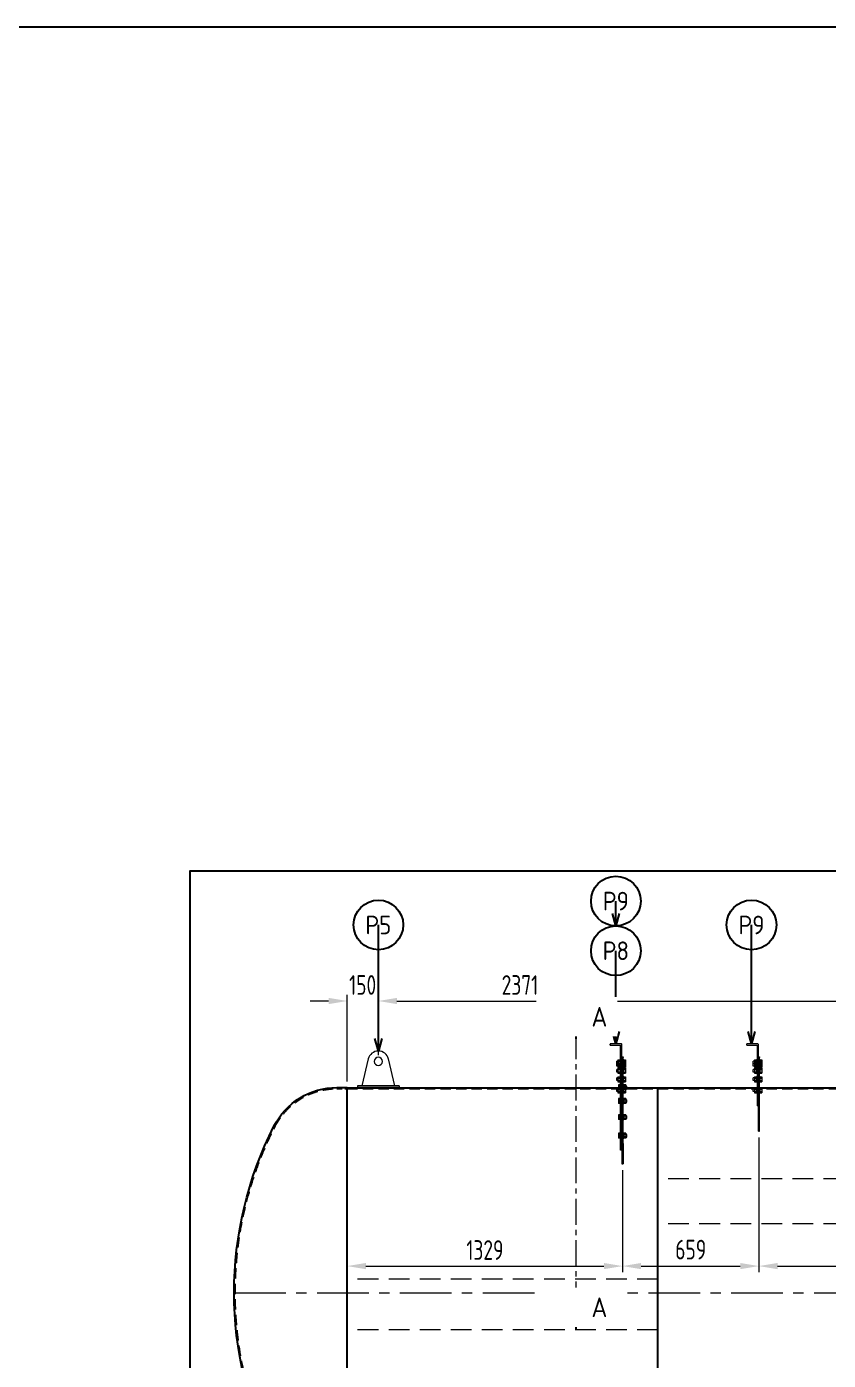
# Model space of a CAD drawing. Header units: millimetres. Extents: x -46397 to 283259, y -8690 to 23983.
# Drawn here: x 69281 to 73152, y 5397 to 11841 of the extents above; entities that cross this region are included whole.
import ezdxf
from ezdxf import colors
from ezdxf.entities.mleader import LeaderData, LeaderLine
from ezdxf.enums import TextEntityAlignment as Align
from ezdxf.math import Vec2, Vec3

# ---------------------------------------------------------------- set-up
doc = ezdxf.new("R2010")
doc.units = ezdxf.units.MM
for name, pattern in [('CENTER', [2, 1.25, -0.25, 0.25, -0.25]), ('HIDDEN', [0.375, 0.25, -0.125]), ('HIDDENX2', [0.75, 0.5, -0.25])]:
    doc.linetypes.add(name, pattern=pattern)
doc.layers.get('Defpoints').update_dxf_attribs({"lineweight": 0})
for name, color, linetype, lineweight in [('0-Dim', 7, 'Continuous', 0), ('0.01.ĐẬM', 3, 'Continuous', 25), ('CHUAN DUONG TAM', 1, 'CENTER', 0), ('CHUAN NET KHUAT', 4, 'HIDDEN', 0), ('Dtext', 255, 'Continuous', 20), ('DUONGCHINH', 7, 'Continuous', 25), ('DUONGTAM', 1, 'CENTER', 0), ('Long_AM_Visible', 30, 'Continuous', 25), ('PHANTOM 2', 8, 'Continuous', 0), ('Standard', 7, 'Continuous', 0)]:
    doc.layers.add(name, color=color, linetype=linetype, lineweight=lineweight)
doc.styles.add('0130', font='times.ttf', dxfattribs={"height": 1.5})
doc.styles.add('Chu va so', font='arial.ttf')
doc.styles.add('GHI CHÚ 1', font='isocp_IV25.ttf', dxfattribs={"width": 0.8})
doc.styles.add('Long_Text', font='isocp.shx', dxfattribs={"width": 0.7})
doc.styles.get("Standard").update_dxf_attribs({"font": 'isocp.shx', "width": 0.8})
doc.styles.add('TCVN', font='arial.ttf')
doc.dimstyles.new('1-30SCALE', dxfattribs={"dimtxt": 75, "dimasz": 75, "dimexe": 37.5, "dimexo": 30, "dimgap": 30, "dimtad": 1, "dimtoh": 1, "dimdec": 0, "dimdsep": 46, "dimtxsty": 'GHI CHÚ 1', "dimcen": 0.09, "dimclrd": 256, "dimclre": 256, "dimclrt": 2, "dimadec": 0, "dimazin": 0, "dimtfac": 1, "dimtdec": 0, "dimtofl": 0, "dimtmove": 0, "dimatfit": 3, "dimfxl": 1, "dimlwd": 0, "dimlwe": 0, "dimarcsym": 0})
doc.dimstyles.new('3.DÔN 30mm', dxfattribs={"dimtxt": 30, "dimasz": 10, "dimexe": 5, "dimexo": 5, "dimgap": 5, "dimtad": 1, "dimtoh": 1, "dimdec": 0, "dimtxsty": 'Standard', "dimcen": 20, "dimclrd": 42, "dimclre": 42, "dimclrt": 1, "dimadec": 0, "dimazin": 0, "dimtfac": 1, "dimtdec": 0, "dimtmove": 0, "dimatfit": 3, "dimfxl": 1, "dimlwd": 5, "dimlwe": 5, "dimarcsym": 1})

# ---------------------------------------------------------------- blocks, each defined once
blk = doc.blocks.new('A$Cb6d5b212')
at = {"color": 2, "linetype": 'Continuous', "lineweight": 0, "ltscale": 10, "extrusion": (2.28848e-17, 1, 0)}
blk.add_line((-1500, -990), (-1500, 990), dxfattribs=at)
at = {"layer": 'CHUAN NET KHUAT', "color": 3, "linetype": 'HIDDENX2', "lineweight": 0, "ltscale": 50, "extrusion": (2.28848e-17, 1, 0)}
blk.add_line((-3050, 985), (-3000, 985), dxfattribs=at)
at = {"layer": 'CHUAN NET KHUAT', "color": 3, "linetype": 'HIDDENX2', "lineweight": 0, "ltscale": 100, "extrusion": (2.28848e-17, 1, 0)}
for p, q in [((-3000, 985), (-1500, 985)), ((-1500, 985), (0, 985))]:
    blk.add_line(p, q, dxfattribs=at)
at = {"layer": 'CHUAN NET KHUAT', "color": 3, "linetype": 'HIDDENX2', "lineweight": 0, "ltscale": 200}
for p, q in [((0, 550.6), (-1500, 550.6)), ((0, 332), (-1500, 332))]:
    blk.add_line(p, q, dxfattribs=at)
at = {"layer": 'CHUAN NET KHUAT', "color": 4, "linetype": 'HIDDENX2', "lineweight": 0, "ltscale": 200}
for p, q in [((-1500, 65.4), (-3000, 65.4)), ((-1500, -178.9), (-3000, -178.9))]:
    blk.add_line(p, q, dxfattribs=at)
at = {"layer": 'CHUAN NET KHUAT', "color": 3, "linetype": 'HIDDENX2', "lineweight": 0, "ltscale": 100, "extrusion": (0, 0, -1)}
for centre, radius, start, end in [((3050, 650.1), 334.9, 26.87559, 90), ((1767.2, 0), 1773, 333.12441, 26.87559)]:
    blk.add_arc(centre, radius, start, end, dxfattribs=at)
at = {"layer": 'DUONGCHINH', "color": 2, "ltscale": 10, "extrusion": (2.28848e-17, 1, 0)}
for p, q in [((-3050, 991), (-3000, 991)), ((-3000, -991), (-3000, 991)), ((-3000, 990), (-1500, 990)), ((-1500, -990), (-1500, 990)), ((-1500, 990), (0, 990))]:
    blk.add_line(p, q, dxfattribs=at)
at = {"layer": 'DUONGCHINH', "color": 2, "ltscale": 10, "extrusion": (0, 0, -1)}
for centre, radius, start, end in [((3050, 650.1), 340.9, 26.87559, 90), ((1767.2, 0), 1779, 333.12441, 26.87559)]:
    blk.add_arc(centre, radius, start, end, dxfattribs=at)
at = {"layer": 'DUONGTAM', "ltscale": 200}
blk.add_line((-3546.2, 0), (3546.2, 0), dxfattribs=at)
blk = doc.blocks.new('A$Cd98a78a3')
at = {"color": 7, "linetype": 'Continuous', "lineweight": 0, "ltscale": 10, "extrusion": (-2.28848e-17, 1, 0)}
for p, q in [((-1730, 1202), (-1730, 1196)), ((-1676.1, 1202), (-1730, 1202)), ((-1730, 1196), (-1682.1, 1196)), ((-1680.1, 1151.8), (-1680.1, 1194)), ((-1674.1, 1151.8), (-1674.1, 1200)), ((-1071, 1196), (-1071, 1202)), ((-1017, 1202), (-1071, 1202)), ((-1071, 1196), (-1023, 1196)), ((-1021, 1194), (-1021, 1086.3)), ((-1015, 1086.3), (-1015, 1200)), ((-1680.1, 688), (-1680.1, 1151.8)), ((-1674.1, 1151.8), (-1680.1, 1151.8)), ((-1674.1, 688), (-1674.1, 1151.8)), ((-1039.3, 1107.4), (-1039.3, 1119.4)), ((-1034, 1119.4), (-1039.3, 1119.4)), ((-1034, 1107.4), (-1039.3, 1107.4)), ((-1039.3, 1093.7), (-1039.3, 1105.7)), ((-1034, 1105.7), (-1039.3, 1105.7)), ((-1034, 1125.3), (-1034, 1119.4)), ((-1034, 1125.3), (-1024, 1125.3)), ((-1034, 1119.4), (-1034, 1107.4)), ((-1034, 1119.4), (-1024, 1119.4)), ((-1034, 1107.4), (-1034, 1101.4)), ((-1034, 1107.4), (-1024, 1107.4)), ((-1034, 1101.4), (-1034, 1093.7)), ((-1034, 1101.4), (-1024, 1101.4)), ((-1024, 1125.4), (-1024, 1101.4)), ((-1021, 1125.4), (-1024, 1125.4)), ((-1024, 1101.4), (-1024, 1087.7)), ((-1021, 1101.4), (-1024, 1101.4)), ((-1015, 1140), (-1009, 1140)), ((-1015, 985.9), (-1015, 1136.4)), ((-1015, 1136.4), (-1009, 1136.4)), ((-1009, 1140), (-1009, 1136.4)), ((-1009, 985.9), (-1009, 1136.4)), ((-1006, 1125.4), (-1009, 1125.4)), ((-1006, 1101.4), (-1009, 1101.4)), ((-1006, 1101.4), (-1006, 1125.4)), ((-1006, 1125.3), (-998, 1125.3)), ((-1006, 1119.4), (-998, 1119.4)), ((-1006, 1107.4), (-998, 1107.4)), ((-1006, 1087.7), (-1006, 1101.4)), ((-1006, 1101.4), (-998, 1101.4)), ((-998, 1125.3), (-998, 1119.4)), ((-998, 1119.4), (-998, 1107.4)), ((-998, 1107.4), (-998, 1101.4)), ((-998, 1101.4), (-998, 1093.7)), ((-1674.1, 1036.6), (-1668.1, 1036.6)), ((-1668.1, 720.7), (-1668.1, 1036.6)), ((-1034, 1093.7), (-1039.3, 1093.7)), ((-1039.3, 1066.2), (-1039.3, 1078.2)), ((-1034, 1078.2), (-1039.3, 1078.2)), ((-1034, 1066.2), (-1039.3, 1066.2)), ((-1039.3, 1025.3), (-1039.3, 1037.3)), ((-1034, 1037.3), (-1039.3, 1037.3)), ((-1034, 1093.7), (-1034, 1087.7)), ((-1034, 1093.7), (-1024, 1093.7)), ((-1034, 1087.7), (-1024, 1087.7)), ((-1034, 1084.2), (-1034, 1078.2)), ((-1034, 1084.2), (-1024, 1084.2)), ((-1034, 1078.2), (-1034, 1066.2)), ((-1034, 1078.2), (-1024, 1078.2)), ((-1034, 1066.2), (-1034, 1060.3)), ((-1034, 1066.2), (-1024, 1066.2)), ((-1034, 1060.3), (-1024, 1060.3)), ((-1034, 1043.2), (-1034, 1037.2)), ((-1034, 1043.2), (-1024, 1043.2)), ((-1034, 1037.2), (-1034, 1025.3)), ((-1034, 1037.2), (-1024, 1037.2)), ((-1021, 1087.7), (-1024, 1087.7)), ((-1024, 1084.2), (-1024, 1060.2)), ((-1021, 1084.2), (-1024, 1084.2)), ((-1021, 1060.2), (-1024, 1060.2)), ((-1024, 1043.3), (-1024, 1019.3)), ((-1021, 1043.3), (-1024, 1043.3)), ((-1021, 1086.3), (-1021, 903.3)), ((-1015, 1086.3), (-1021, 1086.3)), ((-1006, 1087.7), (-1009, 1087.7)), ((-1006, 1084.2), (-1009, 1084.2)), ((-1006, 1060.2), (-1009, 1060.2)), ((-1006, 1043.3), (-1009, 1043.3)), ((-1006, 1093.7), (-998, 1093.7)), ((-1006, 1087.7), (-998, 1087.7)), ((-1006, 1060.2), (-1006, 1084.2)), ((-1006, 1084.2), (-998, 1084.2)), ((-1006, 1078.2), (-998, 1078.2)), ((-1006, 1066.2), (-998, 1066.2)), ((-1006, 1060.3), (-998, 1060.3)), ((-1006, 1019.3), (-1006, 1043.3)), ((-1006, 1043.2), (-998, 1043.2)), ((-1006, 1037.2), (-998, 1037.2)), ((-998, 1093.7), (-998, 1087.7)), ((-998, 1084.2), (-998, 1078.2)), ((-998, 1078.2), (-998, 1066.2)), ((-998, 1066.2), (-998, 1060.3)), ((-998, 1043.2), (-998, 1037.2)), ((-998, 1037.2), (-998, 1025.3)), ((-1691.1, 1004.5), (-1691.1, 998.5)), ((-1683.1, 1004.5), (-1691.1, 1004.5)), ((-1691.1, 998.5), (-1691.1, 986.6)), ((-1683.1, 998.5), (-1691.1, 998.5)), ((-1691.1, 986.6), (-1691.1, 980.6)), ((-1683.1, 986.6), (-1691.1, 986.6)), ((-1683.1, 980.6), (-1691.1, 980.6)), ((-1683.1, 980.5), (-1683.1, 1004.5)), ((-1683.1, 1004.5), (-1680.1, 1004.5)), ((-1683.1, 980.5), (-1680.1, 980.5)), ((-1668.1, 1004.5), (-1665.1, 1004.5)), ((-1668.1, 980.5), (-1665.1, 980.5)), ((-1655.1, 1004.5), (-1665.1, 1004.5)), ((-1665.1, 1004.5), (-1665.1, 980.5)), ((-1655.1, 998.5), (-1665.1, 998.5)), ((-1655.1, 986.6), (-1665.1, 986.6)), ((-1655.1, 980.6), (-1665.1, 980.6)), ((-1655.1, 1004.5), (-1655.1, 998.5)), ((-1655.1, 998.5), (-1655.1, 986.6)), ((-1655.1, 998.5), (-1650.1, 998.5)), ((-1655.1, 986.6), (-1655.1, 980.6)), ((-1655.1, 986.5), (-1650.1, 986.5)), ((-1650.1, 986.5), (-1650.1, 998.5)), ((-1034, 1025.3), (-1039.3, 1025.3)), ((-1039.3, 971.3), (-1039.3, 983.3)), ((-1034, 983.3), (-1039.3, 983.3)), ((-1034, 971.3), (-1039.3, 971.3)), ((-1034, 1025.3), (-1034, 1019.3)), ((-1034, 1025.3), (-1024, 1025.3)), ((-1034, 1019.3), (-1024, 1019.3)), ((-1034, 989.3), (-1034, 983.3)), ((-1034, 989.3), (-1024, 989.3)), ((-1034, 983.3), (-1034, 971.4)), ((-1034, 983.3), (-1024, 983.3)), ((-1034, 971.4), (-1034, 965.4)), ((-1034, 971.4), (-1024, 971.4)), ((-1021, 1019.3), (-1024, 1019.3)), ((-1024, 989.3), (-1024, 965.3)), ((-1021, 989.3), (-1024, 989.3)), ((-1015, 985.9), (-1009, 985.9)), ((-1015, 779.7), (-1015, 985.9)), ((-1006, 1019.3), (-1009, 1019.3)), ((-1006, 989.3), (-1009, 989.3)), ((-1009, 779.7), (-1009, 985.9)), ((-1006, 1025.3), (-998, 1025.3)), ((-1006, 1019.3), (-998, 1019.3)), ((-1006, 965.3), (-1006, 989.3)), ((-1006, 989.3), (-998, 989.3)), ((-1006, 983.3), (-998, 983.3)), ((-1006, 971.4), (-998, 971.4)), ((-998, 1025.3), (-998, 1019.3)), ((-998, 989.3), (-998, 983.3)), ((-998, 983.3), (-998, 971.4)), ((-998, 971.4), (-998, 965.4)), ((-1691.1, 938.4), (-1691.1, 932.4)), ((-1683.1, 938.4), (-1691.1, 938.4)), ((-1691.1, 932.4), (-1691.1, 920.4)), ((-1683.1, 932.4), (-1691.1, 932.4)), ((-1691.1, 920.4), (-1691.1, 914.4)), ((-1683.1, 920.4), (-1691.1, 920.4)), ((-1683.1, 914.4), (-1691.1, 914.4)), ((-1683.1, 914.4), (-1683.1, 938.4)), ((-1683.1, 938.4), (-1680.1, 938.4)), ((-1683.1, 914.4), (-1680.1, 914.4)), ((-1668.1, 938.4), (-1665.1, 938.4)), ((-1668.1, 914.4), (-1665.1, 914.4)), ((-1655.1, 938.4), (-1665.1, 938.4)), ((-1665.1, 938.4), (-1665.1, 914.4)), ((-1655.1, 932.4), (-1665.1, 932.4)), ((-1655.1, 920.4), (-1665.1, 920.4)), ((-1655.1, 914.4), (-1665.1, 914.4)), ((-1655.1, 938.4), (-1655.1, 932.4)), ((-1655.1, 932.4), (-1655.1, 920.4)), ((-1655.1, 932.4), (-1650.1, 932.4)), ((-1655.1, 920.4), (-1655.1, 914.4)), ((-1655.1, 920.4), (-1650.1, 920.4)), ((-1650.1, 920.4), (-1650.1, 932.4)), ((-1034, 965.4), (-1024, 965.4)), ((-1021, 965.3), (-1024, 965.3)), ((-1015, 903.3), (-1021, 903.3)), ((-1006, 965.3), (-1009, 965.3)), ((-1006, 965.4), (-998, 965.4)), ((-1691.1, 860), (-1691.1, 854)), ((-1683.1, 860), (-1691.1, 860)), ((-1691.1, 854), (-1691.1, 842)), ((-1683.1, 854), (-1691.1, 854)), ((-1691.1, 842), (-1691.1, 836)), ((-1683.1, 842), (-1691.1, 842)), ((-1683.1, 836), (-1683.1, 860)), ((-1683.1, 860), (-1680.1, 860)), ((-1668.1, 860), (-1665.1, 860)), ((-1655.1, 860), (-1665.1, 860)), ((-1665.1, 860), (-1665.1, 836)), ((-1655.1, 854), (-1665.1, 854)), ((-1655.1, 842), (-1665.1, 842)), ((-1655.1, 860), (-1655.1, 854)), ((-1655.1, 854), (-1655.1, 842)), ((-1655.1, 854), (-1650.1, 854)), ((-1655.1, 842), (-1655.1, 836)), ((-1655.1, 842), (-1650.1, 842)), ((-1650.1, 842), (-1650.1, 854)), ((-1683.1, 836), (-1691.1, 836)), ((-1683.1, 836), (-1680.1, 836)), ((-1668.1, 836), (-1665.1, 836)), ((-1655.1, 836), (-1665.1, 836)), ((-1015, 779.7), (-1009, 779.7)), ((-1691.1, 770.1), (-1691.1, 764.1)), ((-1683.1, 770.1), (-1691.1, 770.1)), ((-1691.1, 764.1), (-1691.1, 752.2)), ((-1683.1, 764.1), (-1691.1, 764.1)), ((-1691.1, 752.2), (-1691.1, 746.2)), ((-1683.1, 752.2), (-1691.1, 752.2)), ((-1683.1, 746.2), (-1691.1, 746.2)), ((-1683.1, 746.1), (-1683.1, 770.1)), ((-1683.1, 770.1), (-1680.1, 770.1)), ((-1683.1, 746.1), (-1680.1, 746.1)), ((-1674.1, 720.7), (-1674.1, 622.7)), ((-1674.1, 720.7), (-1668.1, 720.7)), ((-1668.1, 770.1), (-1665.1, 770.1)), ((-1668.1, 746.1), (-1665.1, 746.1)), ((-1668.1, 720.7), (-1668.1, 622.7)), ((-1655.1, 770.1), (-1665.1, 770.1)), ((-1665.1, 770.1), (-1665.1, 746.1)), ((-1655.1, 764.1), (-1665.1, 764.1)), ((-1655.1, 752.2), (-1665.1, 752.2)), ((-1655.1, 746.2), (-1665.1, 746.2)), ((-1655.1, 770.1), (-1655.1, 764.1)), ((-1655.1, 764.1), (-1650.1, 764.1)), ((-1655.1, 764.1), (-1655.1, 752.2)), ((-1655.1, 752.2), (-1655.1, 746.2)), ((-1655.1, 752.1), (-1650.1, 752.1)), ((-1650.1, 752.1), (-1650.1, 764.1)), ((-1674.1, 688), (-1680.1, 688)), ((-1674.1, 622.7), (-1668.1, 622.7))]:
    blk.add_line(p, q, dxfattribs=at)
at = {"color": 4, "linetype": 'HIDDENX2', "lineweight": 0, "ltscale": 10, "extrusion": (2.28848e-17, 1, 0)}
for p, q in [((-1730, 1196), (-1730, 1202)), ((-1676, 1202), (-1730, 1202)), ((-1730, 1196), (-1724, 1196)), ((-1668, 1119.4), (-1693, 1119.4)), ((-1693, 1119.4), (-1680, 1119.4)), ((-1693, 1111.7), (-1683, 1111.7)), ((-1668, 1107.4), (-1693, 1107.4)), ((-1693, 1107.4), (-1680, 1107.4)), ((-1668, 1105.7), (-1693, 1105.7)), ((-1693, 1105.7), (-1683, 1105.7)), ((-1693, 1105.7), (-1680, 1105.7)), ((-1680, 1111.7), (-1683, 1111.7)), ((-1680, 1120.4), (-1674, 1120.4)), ((-1680, 1106.7), (-1674, 1106.7)), ((-1680, 1106.4), (-1674, 1106.4)), ((-1674, 1120.4), (-1668, 1120.4)), ((-1674, 1106.7), (-1668, 1106.7)), ((-1674, 1106.4), (-1668, 1106.4)), ((-1665, 1111.7), (-1668, 1111.7)), ((-1665, 1111.7), (-1657, 1111.7)), ((-1665, 1105.7), (-1657, 1105.7)), ((-1668, 1093.7), (-1693, 1093.7)), ((-1693, 1093.7), (-1680, 1093.7)), ((-1668, 1078.2), (-1693, 1078.2)), ((-1693, 1078.2), (-1680, 1078.2)), ((-1668, 1066.2), (-1693, 1066.2)), ((-1693, 1066.2), (-1680, 1066.2)), ((-1668, 1037.3), (-1693, 1037.3)), ((-1693, 1037.3), (-1680, 1037.3)), ((-1680, 1092.7), (-1674, 1092.7)), ((-1674, 1090), (-1680, 1090)), ((-1680, 1079.2), (-1674, 1079.2)), ((-1680, 1065.2), (-1674, 1065.2)), ((-1680, 1038.3), (-1674, 1038.3)), ((-1674, 1092.7), (-1668, 1092.7)), ((-1674, 1079.2), (-1668, 1079.2)), ((-1674, 1065.2), (-1668, 1065.2)), ((-1674, 1038.3), (-1668, 1038.3)), ((-2950, 990), (-2750, 990)), ((-1668, 1025.3), (-1693, 1025.3)), ((-1693, 1025.3), (-1680, 1025.3)), ((-1668, 983.3), (-1693, 983.3)), ((-1693, 983.3), (-1680, 983.3)), ((-1668, 971.3), (-1693, 971.3)), ((-1693, 971.3), (-1680, 971.3)), ((-1680, 1024.3), (-1674, 1024.3)), ((-1680, 984.3), (-1674, 984.3)), ((-1680, 970.3), (-1674, 970.3)), ((-1674, 1024.3), (-1668, 1024.3)), ((-1674, 990), (-1668, 990)), ((-1674, 984.3), (-1668, 984.3)), ((-1674, 970.3), (-1668, 970.3)), ((-1674, 963), (-1668, 963))]:
    blk.add_line(p, q, dxfattribs=at)
at = {"color": 7, "linetype": 'Continuous', "lineweight": 0, "ltscale": 10, "extrusion": (2.28848e-17, 1, 0)}
for p, q in [((-1724, 1196), (-1682, 1196)), ((-1680, 1194), (-1680, 1086.3)), ((-1674, 1086.3), (-1674, 1200)), ((-2898.6, 1129.1), (-2929.4, 1000)), ((-2770.6, 1000), (-2801.4, 1129.1)), ((-1698.3, 1107.4), (-1698.3, 1119.4)), ((-1693, 1119.4), (-1698.3, 1119.4)), ((-1693, 1107.4), (-1698.3, 1107.4)), ((-1698.3, 1093.7), (-1698.3, 1105.7)), ((-1693, 1105.7), (-1698.3, 1105.7)), ((-1693, 1125.3), (-1693, 1119.4)), ((-1693, 1125.3), (-1683, 1125.3)), ((-1693, 1119.4), (-1693, 1107.4)), ((-1693, 1119.4), (-1683, 1119.4)), ((-1693, 1107.4), (-1693, 1101.4)), ((-1693, 1107.4), (-1683, 1107.4)), ((-1693, 1101.4), (-1693, 1093.7)), ((-1693, 1101.4), (-1683, 1101.4)), ((-1683, 1125.4), (-1683, 1101.4)), ((-1680, 1125.4), (-1683, 1125.4)), ((-1683, 1101.4), (-1683, 1087.7)), ((-1680, 1101.4), (-1683, 1101.4)), ((-1674, 1140), (-1668, 1140)), ((-1674, 985.9), (-1674, 1136.4)), ((-1674, 1136.4), (-1668, 1136.4)), ((-1668, 1140), (-1668, 1136.4)), ((-1668, 985.9), (-1668, 1136.4)), ((-1665, 1125.4), (-1668, 1125.4)), ((-1665, 1101.4), (-1668, 1101.4)), ((-1665, 1101.4), (-1665, 1125.4)), ((-1665, 1125.3), (-1657, 1125.3)), ((-1665, 1119.4), (-1657, 1119.4)), ((-1665, 1107.4), (-1657, 1107.4)), ((-1665, 1087.7), (-1665, 1101.4)), ((-1665, 1101.4), (-1657, 1101.4)), ((-1657, 1125.3), (-1657, 1119.4)), ((-1657, 1119.4), (-1657, 1107.4)), ((-1657, 1107.4), (-1657, 1101.4)), ((-1657, 1101.4), (-1657, 1093.7)), ((-1693, 1093.7), (-1698.3, 1093.7)), ((-1698.3, 1066.2), (-1698.3, 1078.2)), ((-1693, 1078.2), (-1698.3, 1078.2)), ((-1693, 1066.2), (-1698.3, 1066.2)), ((-1698.3, 1025.3), (-1698.3, 1037.3)), ((-1693, 1037.3), (-1698.3, 1037.3)), ((-1693, 1093.7), (-1693, 1087.7)), ((-1693, 1093.7), (-1683, 1093.7)), ((-1693, 1087.7), (-1683, 1087.7)), ((-1693, 1084.2), (-1693, 1078.2)), ((-1693, 1084.2), (-1683, 1084.2)), ((-1693, 1078.2), (-1693, 1066.2)), ((-1693, 1078.2), (-1683, 1078.2)), ((-1693, 1066.2), (-1693, 1060.3)), ((-1693, 1066.2), (-1683, 1066.2)), ((-1693, 1060.3), (-1683, 1060.3)), ((-1693, 1043.2), (-1693, 1037.2)), ((-1693, 1043.2), (-1683, 1043.2)), ((-1693, 1037.2), (-1693, 1025.3)), ((-1693, 1037.2), (-1683, 1037.2)), ((-1680, 1087.7), (-1683, 1087.7)), ((-1683, 1084.2), (-1683, 1060.2)), ((-1680, 1084.2), (-1683, 1084.2)), ((-1680, 1060.2), (-1683, 1060.2)), ((-1683, 1043.3), (-1683, 1019.3)), ((-1680, 1043.3), (-1683, 1043.3)), ((-1680, 1086.3), (-1680, 903.3)), ((-1674, 1086.3), (-1680, 1086.3)), ((-1665, 1087.7), (-1668, 1087.7)), ((-1665, 1084.2), (-1668, 1084.2)), ((-1665, 1060.2), (-1668, 1060.2)), ((-1665, 1043.3), (-1668, 1043.3)), ((-1665, 1093.7), (-1657, 1093.7)), ((-1665, 1087.7), (-1657, 1087.7)), ((-1665, 1060.2), (-1665, 1084.2)), ((-1665, 1084.2), (-1657, 1084.2)), ((-1665, 1078.2), (-1657, 1078.2)), ((-1665, 1066.2), (-1657, 1066.2)), ((-1665, 1060.3), (-1657, 1060.3)), ((-1665, 1019.3), (-1665, 1043.3)), ((-1665, 1043.2), (-1657, 1043.2)), ((-1665, 1037.2), (-1657, 1037.2)), ((-1657, 1093.7), (-1657, 1087.7)), ((-1657, 1084.2), (-1657, 1078.2)), ((-1657, 1078.2), (-1657, 1066.2)), ((-1657, 1066.2), (-1657, 1060.3)), ((-1657, 1043.2), (-1657, 1037.2)), ((-1657, 1037.2), (-1657, 1025.3)), ((-2950, 1000), (-2950, 998.8)), ((-2950, 1000), (-2929.4, 1000)), ((-2750, 998.8), (-2950, 998.8)), ((-2950, 998.8), (-2950, 988.7)), ((-2950, 988.7), (-2750, 988.7)), ((-2929.4, 1000), (-2770.6, 1000)), ((-2770.6, 1000), (-2750, 1000)), ((-2750, 998.8), (-2750, 1000)), ((-2750, 998.8), (-2750, 988.7)), ((-1693, 1025.3), (-1698.3, 1025.3)), ((-1698.3, 971.3), (-1698.3, 983.3)), ((-1693, 983.3), (-1698.3, 983.3)), ((-1693, 971.3), (-1698.3, 971.3)), ((-1693, 1025.3), (-1693, 1019.3)), ((-1693, 1025.3), (-1683, 1025.3)), ((-1693, 1019.3), (-1683, 1019.3)), ((-1693, 989.3), (-1693, 983.3)), ((-1693, 989.3), (-1683, 989.3)), ((-1693, 983.3), (-1693, 971.4)), ((-1693, 983.3), (-1683, 983.3)), ((-1693, 971.4), (-1693, 965.4)), ((-1693, 971.4), (-1683, 971.4)), ((-1680, 1019.3), (-1683, 1019.3)), ((-1683, 989.3), (-1683, 965.3)), ((-1680, 989.3), (-1683, 989.3)), ((-1674, 985.9), (-1668, 985.9)), ((-1674, 779.7), (-1674, 985.9)), ((-1665, 1019.3), (-1668, 1019.3)), ((-1665, 989.3), (-1668, 989.3)), ((-1668, 779.7), (-1668, 985.9)), ((-1665, 1025.3), (-1657, 1025.3)), ((-1665, 1019.3), (-1657, 1019.3)), ((-1665, 965.3), (-1665, 989.3)), ((-1665, 989.3), (-1657, 989.3)), ((-1665, 983.3), (-1657, 983.3)), ((-1665, 971.4), (-1657, 971.4)), ((-1657, 1025.3), (-1657, 1019.3)), ((-1657, 989.3), (-1657, 983.3)), ((-1657, 983.3), (-1657, 971.4)), ((-1657, 971.4), (-1657, 965.4)), ((-1693, 965.4), (-1683, 965.4)), ((-1680, 965.3), (-1683, 965.3)), ((-1674, 903.3), (-1680, 903.3)), ((-1665, 965.3), (-1668, 965.3)), ((-1665, 965.4), (-1657, 965.4)), ((-1674, 779.7), (-1668, 779.7))]:
    blk.add_line(p, q, dxfattribs=at)
at = {"color": 4, "linetype": 'HIDDENX2', "lineweight": 0, "ltscale": 10, "extrusion": (-2.28848e-17, 1, 0)}
for p, q in [((-1009, 1119.4), (-1034, 1119.4)), ((-1034, 1119.4), (-1021, 1119.4)), ((-1034, 1111.7), (-1024, 1111.7)), ((-1009, 1107.4), (-1034, 1107.4)), ((-1034, 1107.4), (-1021, 1107.4)), ((-1009, 1105.7), (-1034, 1105.7)), ((-1034, 1105.7), (-1024, 1105.7)), ((-1034, 1105.7), (-1021, 1105.7)), ((-1021, 1111.7), (-1024, 1111.7)), ((-1021, 1120.4), (-1015, 1120.4)), ((-1021, 1106.7), (-1015, 1106.7)), ((-1021, 1106.4), (-1015, 1106.4)), ((-1015, 1120.4), (-1009, 1120.4)), ((-1015, 1106.7), (-1009, 1106.7)), ((-1015, 1106.4), (-1009, 1106.4)), ((-1006, 1111.7), (-1009, 1111.7)), ((-1006, 1111.7), (-998, 1111.7)), ((-1006, 1105.7), (-998, 1105.7)), ((-1009, 1093.7), (-1034, 1093.7)), ((-1034, 1093.7), (-1021, 1093.7)), ((-1009, 1078.2), (-1034, 1078.2)), ((-1034, 1078.2), (-1021, 1078.2)), ((-1009, 1066.2), (-1034, 1066.2)), ((-1034, 1066.2), (-1021, 1066.2)), ((-1009, 1037.3), (-1034, 1037.3)), ((-1034, 1037.3), (-1021, 1037.3)), ((-1021, 1092.7), (-1015, 1092.7)), ((-1015, 1090), (-1021, 1090)), ((-1021, 1079.2), (-1015, 1079.2)), ((-1021, 1065.2), (-1015, 1065.2)), ((-1021, 1038.3), (-1015, 1038.3)), ((-1015, 1092.7), (-1009, 1092.7)), ((-1015, 1079.2), (-1009, 1079.2)), ((-1015, 1065.2), (-1009, 1065.2)), ((-1015, 1038.3), (-1009, 1038.3)), ((-1674.1, 1001.5), (-1680.1, 1001.5)), ((-1674.1, 999.5), (-1680.1, 999.5)), ((-1680.1, 998.5), (-1655.1, 998.5)), ((-1680.1, 986.5), (-1655.1, 986.5)), ((-1674.1, 985.5), (-1680.1, 985.5)), ((-1668.1, 999.5), (-1674.1, 999.5)), ((-1668.1, 985.5), (-1674.1, 985.5)), ((-1655.1, 998.5), (-1668.1, 998.5)), ((-1655.1, 986.5), (-1668.1, 986.5)), ((-1009, 1025.3), (-1034, 1025.3)), ((-1034, 1025.3), (-1021, 1025.3)), ((-1009, 983.3), (-1034, 983.3)), ((-1034, 983.3), (-1021, 983.3)), ((-1009, 971.3), (-1034, 971.3)), ((-1034, 971.3), (-1021, 971.3)), ((-1021, 1024.3), (-1015, 1024.3)), ((-1021, 984.3), (-1015, 984.3)), ((-1021, 970.3), (-1015, 970.3)), ((-1015, 1024.3), (-1009, 1024.3)), ((-1015, 990), (-1009, 990)), ((-1015, 984.3), (-1009, 984.3)), ((-1015, 970.3), (-1009, 970.3)), ((-1674.1, 933.4), (-1680.1, 933.4)), ((-1680.1, 932.4), (-1655.1, 932.4)), ((-1680.1, 920.4), (-1655.1, 920.4)), ((-1674.1, 919.4), (-1680.1, 919.4)), ((-1668.1, 933.4), (-1674.1, 933.4)), ((-1674.1, 928.6), (-1668.1, 928.6)), ((-1668.1, 919.4), (-1674.1, 919.4)), ((-1655.1, 932.4), (-1668.1, 932.4)), ((-1655.1, 920.4), (-1668.1, 920.4)), ((-1015, 963), (-1009, 963)), ((-1674.1, 855), (-1680.1, 855)), ((-1680.1, 854), (-1655.1, 854)), ((-1680.1, 842), (-1655.1, 842)), ((-1674.1, 841), (-1680.1, 841)), ((-1668.1, 855), (-1674.1, 855)), ((-1668.1, 841), (-1674.1, 841)), ((-1655.1, 854), (-1668.1, 854)), ((-1655.1, 842), (-1668.1, 842)), ((-1674.1, 765.1), (-1680.1, 765.1)), ((-1680.1, 764.1), (-1655.1, 764.1)), ((-1680.1, 752.1), (-1655.1, 752.1)), ((-1674.1, 751.1), (-1680.1, 751.1)), ((-1668.1, 765.1), (-1674.1, 765.1)), ((-1668.1, 751.1), (-1674.1, 751.1)), ((-1655.1, 764.1), (-1668.1, 764.1)), ((-1655.1, 752.1), (-1668.1, 752.1))]:
    blk.add_line(p, q, dxfattribs=at)
at = {"color": 7, "linetype": 'Continuous', "lineweight": 0, "ltscale": 10, "extrusion": (0, 0, -1)}
blk.add_circle((2850, 1117.5), 20, dxfattribs=at)
at = {"color": 7, "linetype": 'Continuous', "lineweight": 0, "ltscale": 10}
for centre, radius, start, end in [((-2850, 1117.5), 50, 13.38459, 166.58932), ((-1676, 1200), 2, 0, 62.55774), ((-1023, 1194), 2, 0, 90)]:
    blk.add_arc(centre, radius, start, end, dxfattribs=at)
at = {"color": 7, "linetype": 'Continuous', "lineweight": 0, "ltscale": 10, "extrusion": (0, 0, -1)}
for centre in [(1682.1, 1194), (1682, 1194), (1017, 1200)]:
    blk.add_arc(centre, 2, 90, 180, dxfattribs=at)
at = {"color": 4, "linetype": 'HIDDENX2', "lineweight": 0, "ltscale": 10}
blk.add_arc((-1676, 1200), 2, 62.55774, 90, dxfattribs=at)
at = {"color": 7, "linetype": 'Continuous', "lineweight": 0, "ltscale": 10, "extrusion": (0, 0, -1)}
blk.add_ellipse((-1676.1, 1200), major_axis=(0, 2), ratio=1, start_param=0, end_param=1.570796, dxfattribs=at)
blk = doc.blocks.new('*D239')
at = {"layer": 'Defpoints', "color": 0, "transparency": 16777216}
for p in [(70979.3, 7132.8), (70979.3, 6841, -1.5), (70829.3, 6714.5, -1.5)]:
    blk.add_point(p, dxfattribs=at)
at = {"layer": 'PHANTOM 2', "linetype": 'Continuous', "lineweight": 0, "transparency": 16777216}
for p, q in [((70829.3, 6744.5), (70829.3, 7162.8)), ((70979.3, 6871), (70979.3, 7162.8)), ((70739.3, 7132.8), (70649.3, 7132.8)), ((71069.3, 7132.8), (71159.3, 7132.8))]:
    blk.add_line(p, q, dxfattribs=at)
at = {"layer": 'PHANTOM 2', "transparency": 16777216}
for points in [[(70739.3, 7147.8), (70739.3, 7117.8), (70829.3, 7132.8)], [(71069.3, 7147.8), (71069.3, 7117.8), (70979.3, 7132.8)]]:
    blk.add_solid(points, dxfattribs=at)
at = {"layer": 'PHANTOM 2', "color": 2, "transparency": 16777216, "insert": (70903.5, 7210.3), "char_height": 95, "attachment_point": 5, "style": 'GHI CHÚ 1'}
blk.add_mtext('150', dxfattribs=at)
blk = doc.blocks.new('*D240')
at = {"layer": 'Defpoints', "color": 0, "transparency": 16777216}
for p in [(73350.5, 7132.8), (73350.5, 6925.5, -1.5), (70979.3, 6841, -1.5)]:
    blk.add_point(p, dxfattribs=at)
at = {"layer": 'PHANTOM 2', "linetype": 'Continuous', "lineweight": 0, "transparency": 16777216}
for p, q in [((70979.3, 6871), (70979.3, 7162.8)), ((73350.5, 6955.5), (73350.5, 7162.8)), ((71069.3, 7132.8), (73260.5, 7132.8))]:
    blk.add_line(p, q, dxfattribs=at)
at = {"layer": 'PHANTOM 2', "transparency": 16777216}
for points in [[(71069.3, 7147.8), (71069.3, 7117.8), (70979.3, 7132.8)], [(73260.5, 7147.8), (73260.5, 7117.8), (73350.5, 7132.8)]]:
    blk.add_solid(points, dxfattribs=at)
at = {"layer": 'PHANTOM 2', "color": 2, "transparency": 16777216, "insert": (71663.2, 7210.2), "char_height": 95, "attachment_point": 5, "style": 'GHI CHÚ 1'}
blk.add_mtext('2371', dxfattribs=at)
blk = doc.blocks.new('_TagCircle')
at = {"color": 0, "linetype": 'ByBlock', "lineweight": -2, "transparency": 16777216}
blk.add_circle((0, 0), 4, dxfattribs=at)
at = {"layer": 'Long_AM_Visible', "color": 0, "transparency": 16777216, "style": 'Long_Text'}
blk.add_attdef('TAGNUMBER', text='', height=3, dxfattribs=at).set_placement((0, -1.5), align=Align.CENTER)
blk = doc.blocks.new('_Open30')
at = {"color": 0, "linetype": 'ByBlock', "lineweight": -2}
for p, q in [((-1, 0.27), (0, 0)), ((0, 0), (-1, -0.27)), ((0, 0), (-1, 0))]:
    blk.add_line(p, q, dxfattribs=at)
blk = doc.blocks.new('*D1654')
at = {"layer": 'Defpoints', "color": 0, "transparency": 16777216}
for p in [(72158.2, 6346.2, -1.5), (70829.3, 6196, -1.5), (72158.2, 5852)]:
    blk.add_point(p, dxfattribs=at)
at = {"layer": 'PHANTOM 2', "linetype": 'Continuous', "lineweight": 0, "transparency": 16777216}
for p, q in [((72158.2, 6316.2), (72158.2, 5822)), ((70829.3, 6166), (70829.3, 5822)), ((70919.3, 5852), (72068.2, 5852))]:
    blk.add_line(p, q, dxfattribs=at)
at = {"layer": 'PHANTOM 2', "transparency": 16777216}
for points in [[(70919.3, 5867), (70919.3, 5837), (70829.3, 5852)], [(72068.2, 5867), (72068.2, 5837), (72158.2, 5852)]]:
    blk.add_solid(points, dxfattribs=at)
at = {"layer": 'PHANTOM 2', "color": 2, "transparency": 16777216, "insert": (71493.8, 5929.5), "char_height": 95, "attachment_point": 5, "style": 'GHI CHÚ 1'}
blk.add_mtext('1329', dxfattribs=at)
blk = doc.blocks.new('*D1655')
at = {"layer": 'Defpoints', "color": 0, "transparency": 16777216}
for p in [(72817.3, 6503.2, -1.5), (72158.2, 6346.2, -1.5), (72817.3, 5852)]:
    blk.add_point(p, dxfattribs=at)
at = {"layer": 'PHANTOM 2', "linetype": 'Continuous', "lineweight": 0, "transparency": 16777216}
for p, q in [((72817.3, 6473.2), (72817.3, 5822)), ((72158.2, 6316.2), (72158.2, 5822)), ((72248.2, 5852), (72727.3, 5852))]:
    blk.add_line(p, q, dxfattribs=at)
at = {"layer": 'PHANTOM 2', "transparency": 16777216}
for points in [[(72248.2, 5867), (72248.2, 5837), (72158.2, 5852)], [(72727.3, 5867), (72727.3, 5837), (72817.3, 5852)]]:
    blk.add_solid(points, dxfattribs=at)
at = {"layer": 'PHANTOM 2', "color": 2, "transparency": 16777216, "insert": (72487.8, 5931.7), "char_height": 95, "attachment_point": 5, "style": 'GHI CHÚ 1'}
blk.add_mtext('659', dxfattribs=at)
blk = doc.blocks.new('*D1656')
at = {"layer": 'Defpoints', "color": 0, "transparency": 16777216}
for p in [(72817.3, 6503.2, -1.5), (73782.3, 6346.2, -1.5), (73782.3, 5852)]:
    blk.add_point(p, dxfattribs=at)
at = {"layer": 'PHANTOM 2', "linetype": 'Continuous', "lineweight": 0, "transparency": 16777216}
for p, q in [((72817.3, 6473.2), (72817.3, 5822)), ((73782.3, 6316.2), (73782.3, 5822)), ((72907.3, 5852), (73692.3, 5852))]:
    blk.add_line(p, q, dxfattribs=at)
at = {"layer": 'PHANTOM 2', "transparency": 16777216}
for points in [[(72907.3, 5867), (72907.3, 5837), (72817.3, 5852)], [(73692.3, 5867), (73692.3, 5837), (73782.3, 5852)]]:
    blk.add_solid(points, dxfattribs=at)
at = {"layer": 'PHANTOM 2', "color": 2, "transparency": 16777216, "insert": (73299.8, 5931.7), "char_height": 95, "attachment_point": 5, "style": 'GHI CHÚ 1'}
blk.add_mtext('965', dxfattribs=at)
blk = doc.blocks.new('*U1818')
at = {"lineweight": 25}
for points in [[(0, 0), (15925, 0), (15925, 10431.7), (0, 10431.7)], [(0, 0), (12040.9, 0), (12040.9, 10431.7), (0, 10431.7)]]:
    blk.add_lwpolyline(points, close=True, dxfattribs=at)
at = {"layer": 'Dtext', "ltscale": 0.1}
for tag, p, height, style in [('REV_3', (12143.5, 3918.2), 69.4, 'TCVN'), ('FOR_APPROVAL3', (12837.1, 3913.3, -0.6), 83.2, 'TCVN'), ('REV_2', (12143.5, 3659.2), 69.4, 'TCVN'), ('FOR_APPROVAL2', (12837.1, 3654.3, -0.6), 83.2, 'TCVN'), ('FOR_APPROVAL1', (12837.1, 3395.4, -0.6), 83.2, 'TCVN'), ('REV_1', (12143.5, 3400.3), 69.4, 'TCVN'), ('REV_0', (12143.5, 3141.3), 69.4, 'TCVN'), ('NGUOI_VE', (13576.1, 3137.6, -0.6), 83.2, 'TCVN'), ('NGUOI_KIEM_2', (14311.6, 3137.6, -0.7), 83.2, 'TCVN'), ('NGUOI_DUYET', (15200.1, 3137.6, -0.7), 83.2, 'TCVN'), ('1.1_A4', (15244.7, 158, -0.6), 83.2, 'Chu va so'), ('A4_A4', (15521.6, 158, -0.6), 83.2, 'Chu va so'), ('REV.', (15749.7, 158, -0.6), 83.2, 'Chu va so')]:
    blk.add_attdef(tag, p, '', height=height, dxfattribs=dict(at, style=style))
for tag, p, height, style, width in [('NGAY_REV03', (12319.2, 3913.3, -0.6), 72.1, 'TCVN', 0.95), ('NGAY_REV02', (12319.2, 3654.3, -0.6), 72.1, 'TCVN', 0.95), ('NGAY_REV01', (12319.2, 3395.4, -0.6), 72.1, 'TCVN', 0.95), ('NGAY_REV0', (12319.2, 3136.5, -0.7), 72.1, 'TCVN', 0.95), ('DWD.NO', (12312.8, 67.5, -0.6), 111, 'Chu va so', 0.85)]:
    blk.add_attdef(tag, p, '', height=height, dxfattribs=dict(at, style=style, width=width))
at = {"layer": 'Dtext', "lineweight": 25, "ltscale": 0.1, "style": 'Chu va so'}
for tag, p, height in [('PROJECT_CODE', (13114.9, 1304), 166.5), ('TITLE1', (12394, 994.4, -0.6), 111), ('TITLE2', (12394, 733.5, -0.6), 111), ('TITLE3', (12394, 474.5, -0.6), 111)]:
    blk.add_attdef(tag, p, '', height=height, dxfattribs=at)

msp = doc.modelspace()

# ---------------------------------------------------------------- linework, layer by layer
at = {"layer": '0.01.ĐẬM'}
for p, q in [((71935.31, 6950.83), (71935.31, 7055.86)), ((71935.31, 5546.99), (71935.31, 5652.01))]:
    msp.add_line(p, q, dxfattribs=at)

# ---------------------------------------------------------------- block references
at = {"layer": 'Standard'}
for name in ['A$Cd98a78a3', 'A$Cb6d5b212']:
    msp.add_blockref(name, (73829.29, 5723.51, -1.5), dxfattribs=at)

# ---------------------------------------------------------------- dimensions: what is measured, and where the dimension line sits
at = {"layer": 'PHANTOM 2'}
for base, p1, p2, picture, middle in [((70979.29, 7132.76), (70829.29, 6714.51, -1.5), (70979.29, 6841.01, -1.5), '*D239', (70903.51, 7132.76)), ((73350.45, 7132.76), (70979.29, 6841.01, -1.5), (73350.45, 6925.51, -1.5), '*D240', (71663.18, 7132.69))]:
    dim = msp.add_linear_dim(base=base, p1=p1, p2=p2, dimstyle='1-30SCALE', override={"dimtxt": 95, "dimasz": 90, "dimexe": 30, "dimtmove": 1}, dxfattribs=at)
    dim.commit()
    dim.dimension.update_dxf_attribs({"geometry": picture, "text_midpoint": middle, "dimtype": 160})
for base, p1, p2, picture, middle in [((72817.26, 5851.96), (72158.24, 6346.22, -1.5), (72817.26, 6503.17, -1.5), '*D1655', (72487.75, 5931.67)), ((73782.25, 5851.96), (72817.26, 6503.17, -1.5), (73782.25, 6346.22, -1.5), '*D1656', (73299.76, 5931.67)), ((72158.24, 5851.96), (70829.29, 6195.97, -1.5), (72158.24, 6346.22, -1.5), '*D1654', (71493.77, 5929.47))]:
    dim = msp.add_linear_dim(base=base, p1=p1, p2=p2, dimstyle='1-30SCALE', override={"dimtxt": 95, "dimasz": 90, "dimexe": 30, "dimtmove": 1}, dxfattribs=at)
    dim.commit()
    dim.dimension.update_dxf_attribs({"geometry": picture, "text_midpoint": middle})

# ---------------------------------------------------------------- leaders
at = {"layer": '0-Dim', "color": 6}
ml = msp.add_multileader_block('Standard', dxfattribs=at)
ml.set_content('_TagCircle', color=6, scale=30)
ml.set_attribute('TAGNUMBER', 'P9', width=0)
ml.set_leader_properties(color=5)
ml.set_arrow_properties(name='OPEN30')
ml.build(insert=Vec2(0, 0))
ml.multileader.update_dxf_attribs({"has_dogleg": 0, "text_left_attachment_type": 6, "text_right_attachment_type": 6, "dogleg_length": 0.36, "arrow_head_size": 60, "block_connection_type": 1})
ctx = ml.context
ctx.base_point, ctx.char_height, ctx.arrow_head_size, ctx.landing_gap_size, ctx.plane_origin = Vec3(72126.26, 7615.53, -1.5), 56, 60, 1.4, Vec3(72336.74, 7651.39, -1.5)
ctx.left_attachment, ctx.right_attachment, ctx.attachment_type = 6, 6, 1
notes = []
notes.append((ctx, [(1, (1, 1, 0), (72125.9, 7615.53, -1.5), (1, 0), 0.36, [(0, [(72126.26, 7495.53, -1.5)], 0, [])])]))
ctx.block.insert = Vec3(72126.26, 7615.53, -1.5)
ml = msp.add_multileader_block('Standard', dxfattribs=at)
ml.set_content('_TagCircle', color=6, scale=30)
ml.set_attribute('TAGNUMBER', 'P5', width=0)
ml.set_leader_properties(color=5)
ml.set_arrow_properties(name='OPEN30')
ml.build(insert=Vec2(0, 0))
ml.multileader.update_dxf_attribs({"has_dogleg": 0, "text_left_attachment_type": 6, "text_right_attachment_type": 6, "dogleg_length": 0.36, "arrow_head_size": 60, "block_connection_type": 1})
ctx = ml.context
ctx.base_point, ctx.char_height, ctx.arrow_head_size, ctx.landing_gap_size, ctx.plane_origin = Vec3(70979.31, 7500.16, -1.5), 56, 60, 1.4, Vec3(71328.93, 7376.89, -1.5)
ctx.left_attachment, ctx.right_attachment, ctx.attachment_type = 6, 6, 1
notes.append((ctx, [(1, (1, 1, 0), (70978.95, 7500.16, -1.5), (1, 0), 0.36, [(0, [(70979.31, 6891.01, -1.5)], 0, [])])]))
ctx.block.insert = Vec3(70979.31, 7500.16, -1.5)
ml = msp.add_multileader_block('Standard', dxfattribs=at)
ml.set_content('_TagCircle', color=6, scale=30)
ml.set_attribute('TAGNUMBER', 'P9', width=0)
ml.set_leader_properties(color=5)
ml.set_arrow_properties(name='OPEN30')
ml.build(insert=Vec2(0, 0))
ml.multileader.update_dxf_attribs({"has_dogleg": 0, "text_left_attachment_type": 6, "text_right_attachment_type": 6, "dogleg_length": 0.36, "arrow_head_size": 60, "block_connection_type": 1})
ctx = ml.context
ctx.base_point, ctx.char_height, ctx.arrow_head_size, ctx.landing_gap_size, ctx.plane_origin = Vec3(72781.26, 7500.16, -1.5), 56, 60, 1.4, Vec3(73130.88, 7376.89, -1.5)
ctx.left_attachment, ctx.right_attachment, ctx.attachment_type = 6, 6, 1
notes.append((ctx, [(1, (1, 1, 0), (72780.9, 7500.16, -1.5), (1, 0), 0.36, [(0, [(72781.26, 6925.51, -1.5)], 0, [])])]))
ctx.block.insert = Vec3(72781.26, 7500.16, -1.5)
ml = msp.add_multileader_block('Standard', dxfattribs=at)
ml.set_content('_TagCircle', color=6, scale=30)
ml.set_attribute('TAGNUMBER', 'P8', width=0)
ml.set_leader_properties(color=5)
ml.set_arrow_properties(name='OPEN30')
ml.build(insert=Vec2(0, 0))
ml.multileader.update_dxf_attribs({"has_dogleg": 0, "text_left_attachment_type": 6, "text_right_attachment_type": 6, "dogleg_length": 0.36, "arrow_head_size": 60, "block_connection_type": 1})
ctx = ml.context
ctx.base_point, ctx.char_height, ctx.arrow_head_size, ctx.landing_gap_size, ctx.plane_origin = Vec3(72126.26, 7375.53, -1.5), 56, 60, 1.4, Vec3(72632.32, 7411.39, -1.5)
ctx.left_attachment, ctx.right_attachment, ctx.attachment_type = 6, 6, 1
notes.append((ctx, [(1, (1, 1, 0), (72125.9, 7375.53, -1.5), (1, 0), 0.36, [(0, [(72126.26, 6925.51, -1.5)], 0, [])])]))
ctx.block.insert = Vec3(72126.26, 7375.53, -1.5)
at = {"layer": '0.01.ĐẬM'}
for points in [[(71934.72, 7001.09), (71743.56, 7001.09)], [(71934.72, 5597.25), (71743.56, 5597.25)]]:
    msp.add_leader(points, dimstyle='3.DÔN 30mm', override={"dimasz": 95, "dimtad": 0}, dxfattribs=at)
for ctx, leaders in notes:
    for number, flags, end, landing, length, lines in leaders:
        leader = LeaderData()
        leader.index, (leader.has_last_leader_line, leader.has_dogleg_vector, leader.attachment_direction) = number, flags
        leader.last_leader_point, leader.dogleg_vector, leader.dogleg_length = Vec3(end), Vec3(landing), length
        for number, points, colour, breaks in lines:
            line = LeaderLine()
            line.index, line.vertices, line.color, line.breaks = number, Vec3.list(points), colors.encode_raw_color(colour), breaks
            leader.lines.append(line)
        ctx.leaders.append(leader)

# ---------------------------------------------------------------- next in the draw order: texts
at = {"layer": '0.01.ĐẬM', "ltscale": 3, "insert": (71789.53, 7009.13), "char_height": 95, "attachment_point": 7, "style": '0130', "bg_fill": 2}
msp.add_mtext('\\pxi2.3036,qc;{\\Fisocp|c0;\\C2;A}', dxfattribs=at)

# ---------------------------------------------------------------- next in the draw order: linework, layer by layer
at = {"layer": 'CHUAN DUONG TAM', "ltscale": 100}
msp.add_line((71935.31, 5652.01), (71935.31, 6950.83), dxfattribs=at)

# ---------------------------------------------------------------- next in the draw order: texts
at = {"layer": '0.01.ĐẬM', "ltscale": 3, "insert": (71789.53, 5605.29), "char_height": 95, "attachment_point": 7, "style": '0130', "bg_fill": 2}
msp.add_mtext('\\pxi2.3036,qc;{\\Fisocp|c0;\\C2;A}', dxfattribs=at)

# ---------------------------------------------------------------- next in the draw order: linework, layer by layer
msp.add_lwpolyline([(-5297.58, 11840.68), (283258.8, 11840.68), (283258.8, -8689.89), (-5297.58, -8689.89)], close=True)

# ---------------------------------------------------------------- next in the draw order: block references
at = {"xscale": 0.9084576280678549, "yscale": 0.9084576280678549, "zscale": 0.9084576280678549}
msp.add_blockref('*U1818', (70069.73, -1716.39), dxfattribs=at)

doc.saveas('drawing.dxf')
